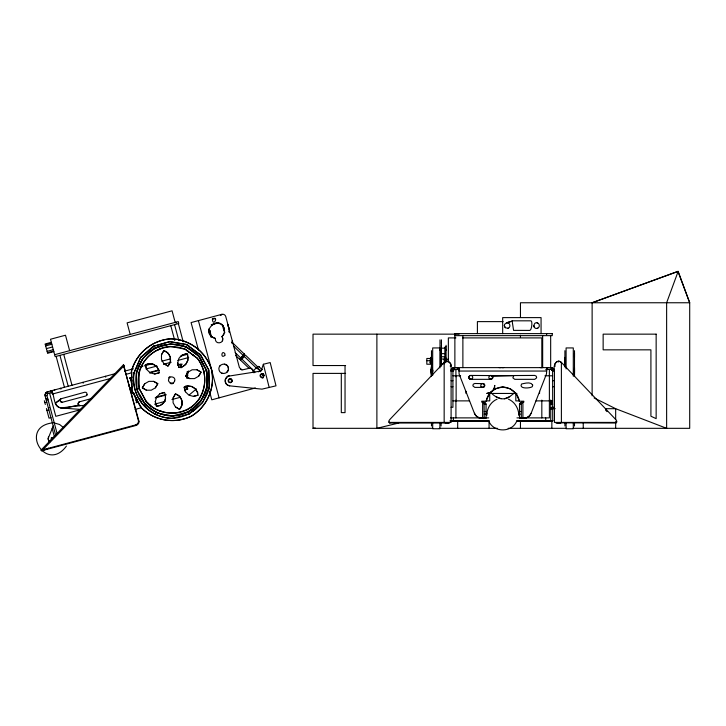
<?xml version="1.0" encoding="UTF-8"?>
<svg xmlns="http://www.w3.org/2000/svg" width="726" height="726" viewBox="0 0 726 726"><rect width="100%" height="100%" fill="white"/><g stroke="black" fill="none" stroke-linecap="round" stroke-linejoin="round"><path stroke-width="1.09" d="M232.084 381.195C231.34 383.083 232.865 379.562 231.285 379.226C229.244 377.593 226.875 381.413 229.416 382.502C234.661 383.727 228.354 375.596 232.075 380.288M431.489 376.222L431.489 367.365M444.412 360.586L444.412 362.102M444.412 359.969L446.336 360.259L444.376 360.259M444.412 360.386L444.412 359.642L446.336 359.588L444.376 359.588M564.901 366.512L564.901 358.662M574.493 368.59L574.493 372.656M430.337 362.973L430.337 362.256M574.493 376.222L574.493 367.365M430.191 362.083L430.337 362.428M431.453 376.204L430.845 370.596L431.462 366.639M431.58 359.08C430.091 352.927 432.959 365.632 430.591 363.372M546.442 371.05C545.535 368.146 549.609 365.831 546.841 369.752L546.442 374.026L531.151 413.239C529.454 417.967 523.891 418.956 519.489 418.339L519.489 404.119L520.497 402.703L523.827 402.113L523.827 401.206L519.371 401.206L516.386 393.937L510.414 388.818L502.773 386.985C494.842 387.403 487.391 393.147 486.175 401.206L481.719 401.206L481.719 402.113L484.687 402.513L486.057 404.119L486.057 418.339C481.656 418.956 476.093 417.967 474.396 413.239L459.104 374.026L458.95 369.071L457.725 367.628L457.725 369.452L458.705 369.752L459.104 371.05L546.442 371.05L546.732 368.554L547.821 367.628M260.67 374.879C259.164 376.613 262.131 378.736 263.42 377.021C264.645 375.46 261.378 372.783 263.747 375.696M445.12 348.344L445.12 347.509M491.448 375.578L470.793 375.433C468.388 375.369 468.161 379.389 470.793 379.335L490.794 379.335L492.682 377.856L491.711 375.66L534.753 375.433L536.278 376.168L536.659 377.819L534.753 379.335L514.752 379.335L512.865 377.856L513.836 375.66L492.337 376.195M196.964 357.991L185.13 349.197L170.447 346.411C149.62 347.627 134.274 368.418 139.247 388.682L147.178 402.948C161.508 417.622 186.718 415.971 199.006 399.554C207.282 386.731 206.547 370.215 197.209 358.154L197.318 358.254C210.431 374.353 205.549 399.599 187.399 409.691C173.387 416.216 156.898 413.094 146.235 401.895L146.253 401.278M110.942 378.364L52.88 393.919C51.809 389.445 49.568 390.724 52.88 393.919C54.504 398.638 54.314 407.34 61.075 407.948L81.385 409.482M484.65 385.878L483.489 383.637L474.777 383.491L473.252 384.226L472.88 385.878L474.777 387.394L482.745 387.394L484.251 386.686L484.551 384.698M57.254 434.112L46.909 395.516C47.526 394.853 48.134 390.479 47.263 392.557L47.571 391.795L115.407 373.618M430.337 361.539L431.017 362.773L430.337 362.573M432.687 371.685L432.687 369.915M459.622 369.452L454.04 369.525L452.924 371.05C449.185 371.921 452.343 367.066 454.53 367.628L551.025 367.628L553.874 369.28M224.516 332.236C223.953 311.309 196.447 331.483 215.386 338.47L215.44 340.158C216.539 344.814 224.125 342.908 222.71 338.216L221.911 336.728C225.214 333.833 225.396 328.687 222.537 325.411C219.633 322.507 214.37 322.063 211.52 325.248M431.562 358.689L431.489 372.656M441.444 348.634L441.444 345.122M441.09 353.09L441.09 357.41M574.493 353.09L574.493 357.41M431.489 360.395L431.489 357.41M564.901 360.395L564.901 357.41M55.784 435.664L45.148 395.988C44.377 394.39 46.455 391.26 47.689 392.24M52.345 392.349L51.355 391.024L50.902 391.849L51.192 390.96M451.1 407.295L452.924 407.295L452.924 371.05L453.532 369.797L454.53 369.452L454.53 367.628L451.672 369.28M229.098 331.918L229.407 329.64L227.674 324.295L229.443 330.176L229.126 332M130.68 380.188L131.061 377.892L129.609 378.282L132.177 377.075M187.063 386.649L186.691 388.954L185.847 385.796M231.648 343.053L232.547 341.701M48.034 438.849L53.189 425.999M61.483 398.474C59.069 399.073 60.104 402.93 62.49 402.24L85.704 396.024C88.082 395.461 87.102 391.532 84.688 392.249L60.802 398.828M130.344 389.916L131.342 387.893L132.568 387.239L131.034 388.201L130.362 391.06L132.377 393.211L134.183 393.265L132.794 393.32L130.616 391.713M452.933 368.073L451.427 369.588L451.1 371.05L452.18 368.554L454.53 367.628M452.924 371.05L454.04 369.525M512.048 321.455L512.683 320.819L531.06 320.819C532.666 321.3 531.741 329.858 529.953 330.412L513.581 330.375L512.157 321.128M522.185 402.367L521.313 404.119L521.313 418.339M451.1 371.05L451.39 369.679M486.774 414.129C487.327 407.749 491.103 401.678 497.119 399.164M484.641 385.678L484.414 386.359M492.691 377.62L492.464 378.3M508.318 328.197L505.378 327.843L504.325 325.62L504.606 324.368L506.503 322.825L512.093 321.21M537.667 328.197C532.83 330.294 532.784 320.928 537.667 323.034M537.113 328.442C540.044 327.961 540.099 323.279 537.113 322.789M208.906 389.091L209.424 387.121L208.789 370.051L200.803 354.941L185.811 344.278L169.185 341.674L153.05 346.429L140.49 357.619L133.929 373.11C130.626 396.895 148.331 417.759 172.325 418.376C189.667 417.232 204.315 405.407 209.088 388.7L208.789 370.051L199.369 353.498M155.3 401.696L156.544 397.095L159.911 393.719L164.503 392.457L165.383 394.617L165.528 398.81L163.813 402.64L160.582 405.317L156.498 406.306L155.3 401.696L156.498 406.306L160.101 405.544L163.123 403.447L165.41 399.327L165.383 394.617M177.698 362.909L178.941 358.308L182.308 354.932L186.9 353.662L187.78 355.822L187.925 360.023L186.201 363.844L182.979 366.53L178.895 367.519L177.698 362.909L178.895 367.519L182.498 366.757L185.52 364.652L187.807 360.532L187.78 355.822M446.082 349.079L446.082 350.313M458.514 368.037L458.632 368.654L457.725 367.628M48.379 437.007L48.497 440.573M260.316 375.705L260.507 375.061M50.847 390.933L50.784 391.414L51.002 390.996M155.491 347.736L142.614 358.517L136.179 373.264L136.778 389.345L145.309 404.7C157.079 416.071 174.585 418.82 189.259 411.588C203.153 402.939 210.068 386.622 206.62 370.632L198.089 355.268C186.328 343.897 168.813 341.156 154.139 348.38C140.245 357.029 133.33 373.345 136.778 389.345C141.788 404.917 155.936 415.59 172.289 416.134C188.615 415.054 202.409 403.928 206.91 388.192L206.62 370.632L199.269 356.593L187.426 347.663M154.538 345.703L140.699 357.437M226.412 384.19L225.251 381.994L225.223 379.616L227.71 376.286L259.309 371.313L261.351 370.133L263.366 364.261L270.181 362.555L276.007 385.833L261.995 389.145L229.688 385.851L227.356 385.007M87.029 394.69L86.821 395.189M187.072 378.146L187.299 377.475M228.409 380.206L228.626 379.707M241.994 358.626L244.063 356.348L243.8 356.784M430.954 361.121L431.788 361.348M430.845 370.596L431.743 368.109M592.126 395.806L592.126 302.76L678.166 271.37L666.631 302.76L666.631 428.322L615.666 408.702L594.086 397.912M258.574 371.866L260.053 370.314L256.95 367.338L257.63 366.83L245.324 355.032L244.009 356.357M186.963 378.273L187.462 376.994L186.845 374.689L188.324 371.004M161.481 354.769L163.831 350.622C170.429 352.255 172.87 361.376 167.969 366.076L163.867 363.662L161.49 359.533L161.481 354.769L163.831 350.622L167.942 353.036L170.311 357.174L170.329 361.938L167.969 366.076L163.867 363.662M173.069 398.039L175.429 393.891C182.017 395.516 184.468 404.636 179.567 409.346L175.456 406.932L173.087 402.803L173.069 398.039L175.429 393.891L179.531 396.305L181.908 400.434L181.917 405.199L179.567 409.346L175.456 406.932M431.362 360.414L431.171 357.147L431.244 359.942M486.175 401.206L489.161 393.937L495.132 388.818L502.773 386.985C510.705 387.403 518.155 393.147 519.371 401.206M134.038 372.855L140.808 357.183M138.693 373.863L139.537 371.866M141.461 367.338L142.296 365.36M131.224 372.329C135.68 353.907 151.28 340.485 170.156 338.824C189.114 339.069 205.667 351.284 211.493 369.325C215.413 387.548 207.536 406.143 191.709 415.989C174.984 424.229 155.037 421.107 141.634 408.148L131.914 390.642L131.615 372.402M128.892 386.069L128.974 384.943M207.219 386.704L200.784 401.451L187.916 412.232M219.815 365.986L220.441 365.423M224.715 355.622L225.024 353.989C221.512 348.798 220.341 359.651 224.86 355.304M136.933 370.868C142.75 349.651 166.472 338.715 186.618 347.055M222.374 340.784L222.71 338.216M187.78 374.779L186.782 374.634L188.56 371.295M60.657 398.955L60.104 400.861L61.538 402.24M521.486 403.275L521.313 404.119L519.489 404.119L520.86 402.513L522.911 402.113L522.911 418.339M521.64 402.975L522.52 402.186M492.691 377.466L492.028 375.877L490.413 375.469M223.998 333.915L221.911 336.728M144.755 383.745L142.341 387.856L146.48 390.207L151.253 390.198L155.382 387.82L157.796 383.709L153.649 381.359L148.884 381.368L144.755 383.745L142.341 387.856L146.48 390.207M155.382 387.82L157.796 383.709L153.649 381.359M188.016 372.148L185.602 376.259L189.749 378.609L194.514 378.6L198.643 376.231L201.057 372.12L196.918 369.77L192.154 369.779L188.016 372.148L185.602 376.259L189.749 378.609M198.643 376.231L201.057 372.12L196.918 369.77M531.151 413.239L529.435 415.916L526.813 417.704L523.7 418.339M242.693 356.148L243.156 355.486L240.832 357.854L244.417 354.161L232.12 342.363M244.045 356.393L242.502 358.381M431.326 359.288L430.282 360.123L431.335 359.651M239.562 359.225L244.417 354.161L239.562 359.225L235.723 355.54M248.927 368.209L240.469 360.096L243.9 356.112L256.205 367.91L260.053 370.314M241.876 358.517L240.469 360.096M243.301 356.947L243.9 356.112M92.093 398.42L79.433 401.805C74.469 405.898 83.671 406.805 85.722 404.164M516.431 421.842C511.313 432.578 494.234 432.578 489.115 421.842M484.36 386.468L482.363 387.357M492.409 378.409L490.413 379.299M66.429 446.073C45.956 473.996 18.35 426.988 52.59 422.868M458.723 368.381L459.059 369.997M242.384 358.281L243.6 357.01M431.262 359.089L430.545 359.597L431.707 358.508M130.698 387.811L130.871 388.519L131.252 388.011M242.974 355.813L244.417 354.161M228.835 379.471L230.169 378.836L229.316 379.054C226.557 380.587 229.951 384.19 231.712 381.949L229.443 382.511M263.747 376.086L263.42 374.18L262.776 374.952L263.511 375.787L263.447 374.153M260.58 374.979L261.977 374.162L263.338 374.752M263.847 374.262L263.901 375.46C255.361 369.761 264.854 384.943 263.302 373.944M242.293 358L241.477 358.644L254.808 371.939M47.018 392.067L45.076 394.59L45.148 395.988L46.909 395.516M450.138 366.031L451.1 366.031C451.39 362.465 446.835 359.479 444.158 362.419L390.152 419.156A3.149 1.207 -46.4 0 0 389.281 422.414L389.926 423.022L444.802 423.022C445.927 423.92 450.646 422.45 449.712 422.822L446.281 423.222L444.158 422.414L444.158 362.419C446.853 359.47 451.372 362.446 451.1 366.031L451.1 422.414L389.281 422.414M253.773 370.441L256.205 367.91M256.95 367.338L258.32 366.403M123.438 364.788L40.856 450.32L135.517 424.955A3.149 2.105 -46 0 0 138.448 420.79L123.438 364.788L124.128 365.459L124.7 369.48M53.343 427.16L52.163 428.349L54.432 436.798M555.408 366.031L554.446 366.031C554.156 362.465 558.711 359.479 561.389 362.419L561.389 422.414L560.744 423.022C559.501 423.848 554.954 422.478 555.835 422.822L615.621 423.022L616.265 422.414A3.149 1.207 46.4 0 0 615.394 419.156L561.389 362.419C556.434 358.145 552.776 366.331 554.446 370.541M547.631 420.953L552.722 420.871L552.622 371.05L552.014 369.797L551.025 369.452C550.145 365.768 554.982 368.826 554.446 371.05L554.446 422.414L616.265 422.414M263.611 375.696L263.211 374.652M153.05 346.429L170.265 341.619L187.054 344.796L200.521 355.177M192.78 411.379L194.504 409.845M220.423 315.556L221.847 314.331A3.203 3.203 0 0 1 225.768 316.59L239.426 367.583L241.803 369.824M140.472 406.859L131.914 390.642L131.578 370.632C136.706 352.709 152.424 340.022 171.027 338.797C189.658 339.414 205.776 351.575 211.493 369.325C215.468 387.856 207.237 406.714 190.947 416.406C173.768 424.401 153.549 420.581 140.472 406.859L140.771 406.596M139.782 395.035L144.556 403.338M192.526 411.451L194.232 409.981M188.343 414.501L202.59 402.785L209.061 387.058M78.617 402.286L78.054 404.2L79.497 405.571M78.753 402.168L79.433 401.805M430.917 359.089L431.335 358.698M189.277 394.899L196.365 388.927M79.878 405.643C72.536 404.455 59.341 413.167 55.367 403.229L60.521 399.073M151.779 347.917L155.01 345.485M226.594 372.474L228.363 369.897L228.327 367.565C226.784 361.339 217.383 364.316 219.052 370.042C220.468 375.841 230.106 373.718 228.327 367.565L227.193 365.523L224.37 364.171M243.509 357.128L244.317 356.484M504.398 398.774L509.661 396.677L514.008 393.283M430.709 363.345L431.562 363.735M55.367 403.229L60.204 399.572M261.632 374.253L262.567 374.262L263.747 375.968M220.35 315.365L221.847 314.331L191.092 322.571L198.57 350.467M453.396 369.915L452.153 368.654L453.051 370.432M551.025 367.628L554.002 369.371M189.05 411.651L172.289 416.134M212.763 318.841L215.223 318.542L212.582 318.859M456.463 369.452L457.208 369.452M509.661 396.677C503.744 401.179 496.212 398.039 491.538 393.283M59.55 388.591L60.349 388.374M255.398 387.956L211.792 399.826L209.496 391.25M469.55 375.941L468.896 377.466M261.841 374.189L263.32 374.725L261.977 374.162M507.764 328.442C511.358 327.816 510.224 321.863 506.557 322.807L512.238 321.001M159.23 372.783L154.62 373.99L150.019 372.747L146.643 369.38L145.372 364.788L148.875 363.653L152.542 363.962L156.58 366.376L158.912 370.469L159.23 372.783L154.62 373.99M198.026 395.18L193.415 396.387L188.814 395.135L185.439 391.777L184.168 387.185L187.671 386.041L191.337 386.35L195.376 388.773L197.708 392.866L198.026 395.18L193.415 396.387M41.545 450.982L48.642 448.232M229.47 375.687C223.735 376.377 223.935 385.415 229.688 385.851M592.126 302.76L677.93 271.37L689.7 302.76L689.7 428.322L572.914 428.322M522.33 402.258L522.911 402.113M482.636 418.339L482.636 402.113L484.687 402.513M258.166 366.385L259.146 366.821L257.594 366.675M157.524 349.986L159.784 349.324M182.308 354.932L186.9 353.662M159.911 393.719L164.503 392.457M51.328 342.327L45.148 343.988L47.635 353.263L53.815 351.602M45.339 344.687L51.519 343.035M45.665 345.894L51.845 344.242M46.391 348.625L52.571 346.964M47.126 351.348L53.307 349.696M47.489 352.718L53.67 351.066M54.641 354.696L178.26 321.573L178.787 323.515L55.167 356.638L50.502 339.242L65.494 335.221L69.632 350.676M211.212 324.812L218.698 322.807M124.727 371.122L133.439 368.79M140.871 366.802L142.895 366.258M144.329 365.868L151.952 363.826M161.753 361.203L170.474 358.871M180.275 356.239L187.898 354.197M52.662 392.321L47.834 393.628L47.925 393.12M126.279 374.253L131.751 372.783M145.999 368.971L156.952 366.031M163.522 364.27L171.191 362.22M177.761 360.459L188.715 357.519M45.919 398.864L47.68 398.392M149.529 372.429L158.214 370.106M177.743 364.869L180.992 363.998L181.854 367.193M46.282 400.226L48.043 399.754M149.62 372.919L159.448 370.287M178.015 365.305L182.253 364.171M44.84 402.631L46.791 402.113M48.37 408.012L49.25 407.776M186.727 372.084L188.161 372.075M46.927 410.417L48.878 409.9M185.284 349.306L185.175 349.306C166.417 341.347 144.011 352.682 138.984 372.356L139.247 388.682L136.778 389.345L136.488 371.776M204.151 371.295L206.62 370.632L199.106 356.402L197.545 354.905M50.947 417.622L49.005 418.149L46.428 408.529M79.742 409.909L55.802 416.325L49.586 393.147M136.107 402.503L137.55 402.122L136.424 397.902M156.117 397.149L165.945 394.508M184.504 389.535L187.617 388.7M155.201 397.902L166.045 394.998M184.486 390.053L187.744 389.181L186.891 385.987M135.063 409.428L141.57 407.685M154.584 404.2L165.428 401.296M171.926 399.545L180.602 397.222M136.025 425.454L43.36 450.283L42.852 449.784L123.765 365.995L138.956 421.289A3.149 2.105 -46 0 1 136.025 425.454L135.517 424.955M172.507 418.33L189.64 413.929M54.196 390.025L55.067 389.798M261.669 374.09L263.484 374.67M398.728 423.022L376.885 428.322L376.885 334.151M500.922 367.628L499.025 367.628M453.614 367.801L454.53 368.536L454.249 367.683M345.603 373.391L313.015 373.391L313.015 428.322L315.256 428.013M61.075 407.948L80.45 405.58M62.49 402.24L61.719 402.268M172.697 412.94L179.268 412.522M197.036 358.045L185.33 349.333M187.462 372.238L187.589 372.846M503.681 367.628L501.866 367.628M471.274 379.271L469.813 379.026M549.264 420.935L552.722 420.871L547.404 420.953M548.901 420.935L550.744 420.871L550.744 400.017M456.482 367.637L457.208 367.628M540.97 367.628L540.226 367.628M451.173 370.705L452.97 370.677L451.318 370.024M262.286 374.226L262.703 375.932M548.393 420.98L516.44 420.989L548.066 420.98M503.091 321.618L477.399 321.618L477.399 333.615M507.801 322.807L508.318 323.034M457.679 334.151L313.015 334.151L313.015 365.541L345.603 365.541M455.919 337.899L448.359 337.899L448.359 361.557M462.698 337.899L541.823 337.899L541.823 367.9M446.082 346.883L445.12 346.883L445.12 358.072L446.082 358.072M441.444 348.171L445.283 348.171L445.283 356.793M441.444 353.653L445.283 353.653M441.444 356.729L444.412 356.729L444.412 363.653L441.444 363.653M441.444 359.043L444.412 359.043M446.082 359.252L448.477 359.252M444.376 359.769L446.082 359.806M426.815 360.713L430.337 360.713M545.925 369.452L551.252 369.461L552.622 371.05L554.446 371.05L553.956 369.398M452.924 375.796L460.602 375.796M544.945 375.796L552.622 375.796M451.1 380.687L452.924 380.687M552.622 380.687L554.446 380.687M451.1 386.722L452.924 386.722M552.622 386.722L554.446 386.722M488.625 393.447L516.921 393.447M452.924 400.879L469.568 400.879M486.356 400.879L489.723 400.879L489.723 393.247M519.19 400.879L515.823 400.879L515.823 393.247M535.988 400.879L552.622 400.879M550.744 401.151L551.733 401.151M521.958 402.513L520.86 402.513L521.504 403.175M550.744 402.64L551.733 402.64M550.744 404.146L552.722 404.146M550.744 404.264L551.733 404.264M552.622 407.295L554.446 407.295M551.851 408.702L555.218 408.702M605.602 408.702L615.666 408.702L615.666 419.601M550.744 409.01L552.722 409.01M484.233 411.506L486.057 411.506M519.489 411.506L521.313 411.506M484.233 414.129L486.057 414.129M519.489 414.129L520.406 414.129M450.574 417.886L488.698 417.886M516.957 417.886L549.382 417.886L549.382 369.18M550.744 420.563L552.722 420.563M550.744 420.771L552.722 420.771M450.056 420.935L489.424 420.953L450.71 420.98M313.015 428.322L432.995 428.322M439.303 428.322L497.401 428.322M508.127 428.322L566.425 428.322M444.412 359.76L446.336 359.769M450.202 420.935L451.699 420.953M187.081 375.17L187.889 375.796M482.636 402.113L483.906 402.975M494.025 388.664L495.132 388.818L494.451 386.931M469.731 378.963L468.896 377.593M501.149 398.774L495.885 396.677M131.923 392.92L130.725 388.728M221.766 373.2L222.573 373.355M173.051 416.116L157.243 413.121L144.292 403.565M133.974 372.846C130.462 397.031 148.694 418.221 173.133 418.348M481.846 418.339L478.733 417.704L476.111 415.916L474.396 413.239M431.834 363.644L431.262 363.599M483.543 383.673L482.745 383.491L483.625 383.718M51.7 392.657L52.88 393.919L52.345 392.321M53.615 422.759L59.614 424.501L63.67 427.75M45.747 393.02L46.4 393.174L46.201 392.53M158.903 410.435L161.971 411.479M230.768 378.954L229.044 379.226L228.354 381.223M451.599 369.389L453.287 370.033L451.98 368.835M215.386 338.47C211.938 337.708 208.879 334.55 209.179 330.884M51.818 439.647L51.401 438.077L53.034 438.023M487.672 393.256L489.161 393.937L488.471 393.102M484.641 402.531L486.057 404.119L484.233 404.119L483.362 402.367M551.506 369.525L552.622 371.05M552.613 368.073L554.156 369.752M431.752 364.207L431.035 363.635L431.661 364.044M508.427 399.164C514.444 401.678 518.228 407.749 518.772 414.129M186.891 350.676L188.497 351.765M192.717 354.642L194.468 355.831M154.302 413.457L156.108 414.682M199.106 356.402L186.155 346.846L170.347 343.861L154.901 348.208M186.791 350.413L188.442 351.638M192.517 354.642L194.132 355.84M431.371 363.953L431.616 364.225M187.544 345.013L189.304 346.347M240.37 369.044L242.257 369.942L249.027 368.327A3.203 3.203 0 0 1 252.938 370.587L253.519 372.728M49.74 442.08L48.642 440.8M146.507 401.705L148.576 403.529M149.266 404.137L150.872 405.544M232.256 341.029L232.547 341.792M232.284 342.382L232.275 341.156M444.158 362.419L444.802 363.036M452.47 368.372L453.786 369.625L453.033 368.028M258.946 366.648L262.213 369.77M233.772 346.393L243.001 355.241M235.188 352.618L240.569 357.773M253.247 371.213L254.799 372.701M138.448 420.79L138.956 421.289M605.493 410.036L607.036 411.66M262.739 374.307L263.22 374.616L262.621 374.135M210.558 334.205L210.322 333.67M49.613 441.934L48.07 439.003M181.672 366.53L180.193 364.724L181.046 367.882M136.071 400.316L137.55 402.122M534.209 327.19L533.674 325.62M504.86 327.19L504.325 325.62M138.693 373.736L139.011 374.271M484.65 385.007L484.315 384.281M139.501 398.71L141.125 401.641M441.444 341.519L441.444 343.697M197.708 392.866L195.73 389.163L192.326 386.704L188.197 385.996L184.168 387.185L185.439 391.777M158.912 370.469L156.943 366.766L153.54 364.316L149.402 363.599L145.372 364.788L146.643 369.38M139.247 388.682L146.235 401.895M484.06 403.275L484.233 418.339M186.782 374.634L187.208 377.701M131.823 396.296L132.223 397.058M260.761 371.549L260.443 370.922L260.616 371.694M210.74 334.368L209.723 330.521M223.109 327.562L223.898 330.031L223.372 328.388M678.166 271.37L689.7 302.76L520.46 302.76L520.46 317.335M457.915 367.683L458.387 368.409L458.233 367.801M222.773 325.175L224.788 332.708M208.87 328.905L211.175 337.508M198.398 320.611L219.098 397.875M178.351 323.633L183.206 341.746M175.919 322.199L176.182 323.17M175.175 322.398L172.071 310.81L127.104 322.861L130.208 334.45M187.644 372.701L187.916 373.718M174.558 324.649L178.696 340.104M187.426 376.467L187.381 375.787M170.773 325.665L174.766 340.585M131.061 377.892L131.905 381.05M129.999 377.656L131.715 384.045M134.473 394.327L136.751 402.848M130.934 388.383L132.205 393.093M105.488 376.277L105.724 377.157M82.927 382.321L83.163 383.201M63.725 354.342L72.001 385.252M59.931 355.359L68.217 386.268M56.147 356.375L64.423 387.285M60.675 388.283L60.911 389.163M44.34 400.743L45.339 404.482M263.366 364.261L269.192 387.539M209.623 330.493L210.141 332.826M458.986 369.371L458.886 368.853M130.544 389.154L131.079 392.24M260.325 376.095L260.407 376.585M441.435 350.359L441.444 355.921M46.718 392.203L46.809 392.82M431.643 363.599L431.199 358.898M431.108 371.022L431.589 375.505M431.298 360.722L431.38 361.902M459.068 370.097L459.095 370.723M209.787 330.493L210.749 334.641A7.196 7.196 0 0 1 209.623 330.766M432.678 370.523L432.687 371.004M206.62 370.632L206.91 388.192M615.666 421.779L615.666 428.322M583.241 422.868L583.241 428.322M574.493 350.685L574.493 376.367M574.493 422.732L574.493 425.999M573.295 376.222L573.295 347.935L566.098 347.935L566.098 368.926M573.295 423.049L573.295 428.739L566.098 428.739L566.098 422.732M564.901 350.685L564.901 367.038M564.901 422.732L564.901 425.999M558.603 361.176L558.603 362.002M551.851 420.69L551.851 428.322M550.671 335.63L550.671 367.628M546.669 333.615L546.669 334.622M545.707 417.958L545.707 420.989M542.667 335.63L542.667 367.628M541.823 400.117L541.823 417.886M541.07 333.615L541.07 317.616L502.673 317.616L502.673 333.615M539.563 391.26L539.563 393.447M520.46 335.276L520.46 337.517M520.46 420.69L520.46 428.322M518.727 412.931L518.727 415.326M489.07 421.779L489.07 428.322M486.819 412.931L486.819 415.326M465.983 391.26L465.983 393.447M462.879 335.63L462.879 367.628M458.877 333.615L458.877 334.622M457.679 420.69L457.679 428.322M456.128 375.796L456.128 400.879M455.919 369.008L455.919 376.785M455.919 400.117L455.919 417.886M454.875 335.63L454.875 367.628M453.396 417.958L453.396 420.989M446.944 361.176L446.944 362.002M446.082 345.277L446.082 361.893M445.12 359.806L445.12 362.592M441.444 339.859L441.444 365.105M441.09 350.685L441.09 366.276M441.09 422.732L441.09 425.999M440.001 339.859L440.001 350.395M439.892 367.937L439.892 347.935L432.687 347.935L432.687 375.342M439.892 423.049L439.892 428.739L432.687 428.739L432.687 422.732M431.489 350.685L431.489 376.367M431.489 422.732L431.489 425.999M345.041 365.541L345.041 412.622L341.302 412.622L341.302 373.391M389.926 423.022A3.149 1.207 -46.4 0 1 389.39 421.988M616.156 421.988A3.149 1.207 46.4 0 1 615.621 423.022M173.46 383.31A3.757 3.757 0 0 1 170.147 383.41M168.641 377.792A3.757 3.757 0 0 1 169.938 376.658M51.537 439.666A1.198 1.198 0 0 1 51.183 439.266M51.119 438.25A1.198 1.198 0 0 1 52.517 437.524M261.904 369.071A3.203 3.203 0 0 1 259.309 371.313M532.684 385.061L532.276 386.686C529.88 388.464 518.564 389.072 521.558 384.009C524.462 383.41 530.969 381.377 532.684 385.061M494.742 385.442C494.66 389.744 491.039 393.356 486.747 393.447A7.995 7.995 0 0 0 494.742 385.442M174.657 381.005C173.578 385.089 166.644 382.548 168.886 378.627C170.211 375.124 176.273 377.32 174.657 381.005M212.382 318.914C212.763 327.907 219.524 315.275 212.382 318.914M552.268 333.615L454.685 333.615L454.685 335.63L552.268 335.63L552.268 333.615M656.15 334.151L603.143 334.151L603.143 349.841L650.913 349.841L650.913 416.216L656.15 418.639L656.15 334.151M430.337 358.472L426.815 358.472L426.815 364.225L430.337 364.225L430.337 358.472M552.722 407.767L550.744 407.767L552.722 407.83M489.814 379.072A1.951 1.951 0 0 0 492.745 377.384A1.951 1.951 0 0 0 489.814 375.696A1.951 1.951 0 0 0 489.814 379.072M469.822 379.072A1.951 1.951 0 0 0 472.744 377.384A1.951 1.951 0 0 0 469.822 375.696A1.951 1.951 0 0 0 469.822 379.072M481.138 386.559A1.951 1.951 0 0 0 484.505 386.277A1.951 1.951 0 0 0 482.581 383.5A1.951 1.951 0 0 0 481.138 386.559"/></g></svg>
